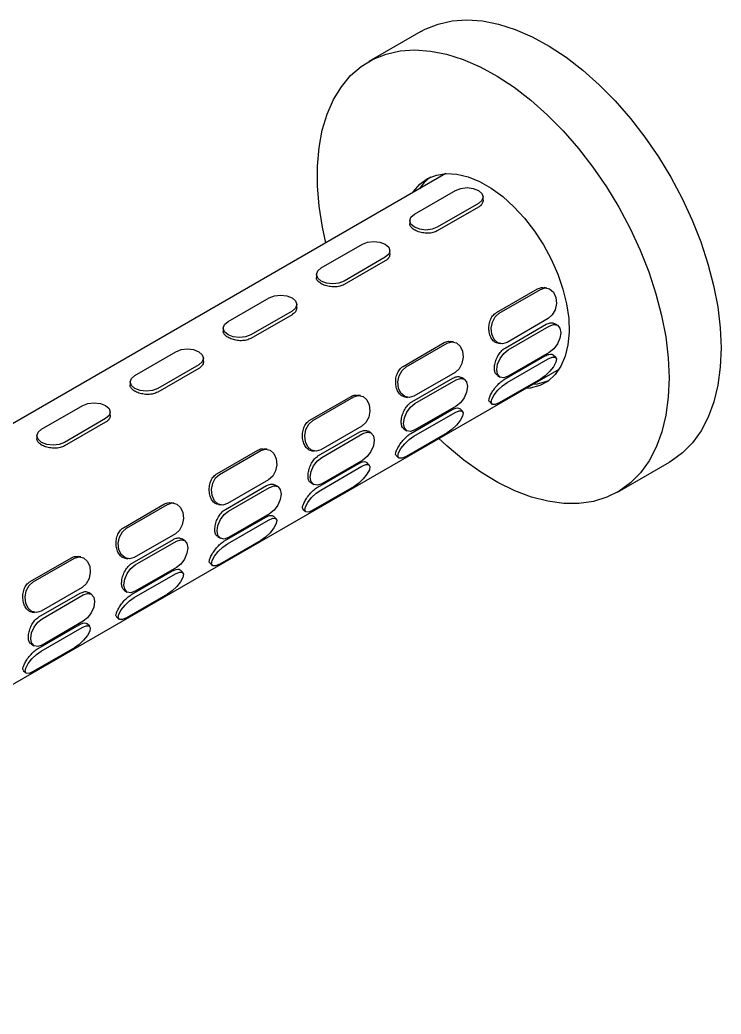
# Model space of a CAD drawing. Extents: x 72 to 1049, y 29 to 427.
# Drawn here: x 309.48 to 331.18, y 206.64 to 237.44 of the extents above; entities that cross this region are included whole.
import ezdxf

# ---------------------------------------------------------------- set-up
doc = ezdxf.new("R2010")
doc.units = 0
doc.header["$LTSCALE"] = 23.1
doc.header["$MEASUREMENT"] = 0
doc.layers.get('0').update_dxf_attribs({"linetype": 'CONTINUOUS'})

msp = doc.modelspace()

# ---------------------------------------------------------------- linework, layer by layer
at = {"color": 7, "linetype": 'Continuous', "lineweight": 25}
for p, q in [((321.88584, 237.07862), (320.27574, 236.14913)), ((322.66504, 232.67883), (288.06465, 212.70445)), ((321.6903, 231.42311), (322.96309, 232.15787)), ((323.81667, 231.85769), (323.81665, 231.95396)), ((323.6702, 231.74985), (322.39741, 231.01509)), ((323.67022, 231.63888), (322.39743, 230.90411)), ((321.54385, 231.219), (321.54387, 231.12273)), ((318.80531, 229.75763), (320.0781, 230.4924)), ((320.7852, 230.08438), (319.51241, 229.34961)), ((320.93167, 230.19222), (320.93165, 230.28849)), ((320.78523, 229.9734), (319.51243, 229.23864)), ((318.65886, 229.55353), (318.65888, 229.45726)), ((325.78649, 229.13317), (325.70282, 229.14628)), ((315.92031, 228.09216), (317.1931, 228.82693)), ((324.22501, 228.37205), (325.4978, 229.10681)), ((324.3153, 228.3579), (325.5881, 229.09266)), ((318.04667, 228.52675), (318.04666, 228.62302)), ((317.90021, 228.41891), (316.62742, 227.68414)), ((317.90023, 228.30793), (316.62744, 227.57316)), ((324.49384, 227.27411), (325.76663, 228.00888)), ((325.83009, 228.18573), (324.5573, 227.45096)), ((324.58994, 227.21866), (325.86273, 227.95343)), ((326.1127, 227.97819), (326.02927, 228.02633)), ((315.77386, 227.88805), (315.77388, 227.79179)), ((321.34002, 226.70657), (322.61281, 227.44134)), ((321.43031, 226.69242), (322.7031, 227.42719)), ((322.9015, 227.4677), (322.81783, 227.48081)), ((324.27523, 227.42357), (324.3589, 227.41046)), ((313.03531, 226.42669), (314.30811, 227.16146)), ((324.46724, 226.29741), (325.74003, 227.03218)), ((325.86289, 227.1368), (324.5901, 226.40203)), ((326.06256, 226.98223), (325.98703, 227.05756)), ((315.01521, 226.75344), (313.74242, 226.01867)), ((315.16168, 226.86128), (315.16166, 226.95754)), ((324.55754, 226.20735), (325.83033, 226.94212)), ((291.56436, 206.64211), (326.16476, 226.61649)), ((315.01524, 226.64246), (313.74244, 225.90769)), ((322.94509, 226.52026), (321.6723, 225.78549)), ((323.22771, 226.31272), (323.14428, 226.36086)), ((324.25669, 226.42542), (324.34012, 226.37727)), ((312.88887, 226.22258), (312.88889, 226.12631)), ((321.60884, 225.60864), (322.88164, 226.34341)), ((321.70494, 225.55319), (322.97773, 226.28796)), ((325.58864, 226.31428), (324.31585, 225.57952)), ((325.8252, 226.25443), (325.77799, 226.23436)), ((318.45502, 225.0411), (319.72781, 225.77587)), ((318.54531, 225.02695), (319.8181, 225.76172)), ((320.0165, 225.80222), (319.93283, 225.81533)), ((321.39023, 225.75809), (321.4739, 225.74498)), ((310.15032, 224.76122), (311.42311, 225.49598)), ((322.97789, 225.47133), (321.7051, 224.73656)), ((324.00809, 225.61473), (324.08362, 225.5394)), ((312.27668, 225.1958), (312.27666, 225.29207)), ((321.58224, 224.63194), (322.85503, 225.36671)), ((321.67255, 224.54188), (322.94534, 225.27665)), ((323.17756, 225.31676), (323.10203, 225.39209)), ((312.13022, 225.08796), (310.85743, 224.3532)), ((312.13024, 224.97698), (310.85745, 224.24222)), ((320.0601, 224.85478), (318.78731, 224.12002)), ((310.00387, 224.55711), (310.00389, 224.46084)), ((318.72385, 223.94317), (319.99664, 224.67794)), ((318.81994, 223.88772), (320.09274, 224.62249)), ((320.34271, 224.64724), (320.25928, 224.69538)), ((321.3717, 224.75994), (321.45512, 224.7118)), ((322.70364, 224.64881), (321.43085, 223.91404)), ((315.57002, 223.37563), (316.84282, 224.11039)), ((315.66032, 223.36148), (316.93311, 224.09625)), ((317.13151, 224.13675), (317.04784, 224.14986)), ((318.50524, 224.09262), (318.58891, 224.07951)), ((321.12309, 223.94926), (321.19863, 223.87393)), ((318.69724, 222.96647), (319.97004, 223.70123)), ((318.78755, 222.87641), (320.06034, 223.61117)), ((320.0929, 223.80585), (318.8201, 223.07109)), ((320.29257, 223.65129), (320.21704, 223.72662)), ((327.97511, 222.81197), (329.58522, 223.74147)), ((315.83885, 222.2777), (317.11165, 223.01246)), ((317.1751, 223.18931), (315.90231, 222.45454)), ((317.45772, 222.98177), (317.37429, 223.02991)), ((318.4867, 223.09447), (318.57013, 223.04633)), ((319.81865, 222.98334), (318.54586, 222.24857)), ((315.93495, 222.22225), (317.20774, 222.95701)), ((312.68503, 221.71015), (313.95782, 222.44492)), ((312.77532, 221.69601), (314.04811, 222.43077)), ((314.24651, 222.47128), (314.16284, 222.48439)), ((315.62024, 222.42715), (315.70391, 222.41404)), ((317.2079, 222.14038), (315.93511, 221.40561)), ((317.40757, 221.98582), (317.33204, 222.06114)), ((318.2381, 222.28378), (318.31363, 222.20846)), ((315.81225, 221.30099), (317.08504, 222.03576)), ((315.90256, 221.21093), (317.17535, 221.9457)), ((314.29011, 221.52384), (313.01732, 220.78907)), ((312.95386, 220.61222), (314.22665, 221.34699)), ((313.04995, 220.55677), (314.32274, 221.29154)), ((314.57272, 221.3163), (314.48929, 221.36444)), ((315.6017, 221.429), (315.68513, 221.38086)), ((316.93365, 221.31787), (315.66086, 220.5831)), ((311.36152, 220.80581), (311.27785, 220.81892)), ((309.80003, 220.04468), (311.07282, 220.77945)), ((309.89032, 220.03053), (311.16312, 220.7653)), ((312.73525, 220.76168), (312.81892, 220.74857)), ((315.3531, 220.61831), (315.42863, 220.54298)), ((312.92725, 219.63552), (314.20004, 220.37029)), ((313.01756, 219.54546), (314.29035, 220.28023)), ((314.3229, 220.47491), (313.05011, 219.74014)), ((314.52258, 220.32034), (314.44705, 220.39567)), ((310.06886, 218.94675), (311.34165, 219.68152)), ((311.40511, 219.85837), (310.13232, 219.1236)), ((310.16496, 218.8913), (311.43775, 219.62607)), ((311.68772, 219.65083), (311.6043, 219.69897)), ((312.71671, 219.76352), (312.80014, 219.71538)), ((314.04866, 219.65239), (312.77587, 218.91763)), ((309.85025, 219.0962), (309.93392, 219.08309)), ((310.04226, 217.97005), (311.31505, 218.70482)), ((311.43791, 218.80944), (310.16512, 218.07467)), ((311.63758, 218.65487), (311.56205, 218.7302)), ((312.46811, 218.95284), (312.54364, 218.87751)), ((310.13256, 217.87999), (311.40536, 218.61475)), ((309.83171, 218.09805), (309.91514, 218.04991)), ((311.16366, 217.98692), (309.89087, 217.25215)), ((309.58311, 217.28737), (309.65864, 217.21204))]:
    msp.add_line(p, q, dxfattribs=at)
at = {"color": 7, "linetype": 'Continuous', "lineweight": 25, "flags": 128}
for points in [[(321.88584, 237.07862), (322.01984, 237.15077), (322.4213, 237.31168), (322.85369, 237.40815), (323.31299, 237.43928), (323.79491, 237.40478), (324.29495, 237.30497), (324.80844, 237.14079), (325.33059, 236.91376), (325.85651, 236.62601), (326.38131, 236.28022), (326.90008, 235.87963), (327.40797, 235.42796), (327.90025, 234.92945), (328.37232, 234.38874), (328.81977, 233.81088), (329.23842, 233.20127), (329.62437, 232.56559), (329.974, 231.9098), (330.28407, 231.23999), (330.55166, 230.56244), (330.77429, 229.88347), (330.94988, 229.20941), (331.07677, 228.54657), (331.1538, 227.90112), (331.18024, 227.2791), (331.15584, 226.68631), (331.08084, 226.12828), (330.95593, 225.61024), (330.78227, 225.13701), (330.5615, 224.71301), (330.29567, 224.3422), (329.98726, 224.02805), (329.63915, 223.77349), (329.58522, 223.74147)], [(318.946, 230.53188), (318.84146, 231.01439), (318.73938, 231.66931), (318.68758, 232.30378), (318.68656, 232.9119), (318.73632, 233.48798), (318.8364, 234.02664), (318.98585, 234.52286), (319.1833, 234.972), (319.42689, 235.36986), (319.71434, 235.71274), (320.04298, 235.99743), (320.40974, 236.22128), (320.81119, 236.38219), (321.24359, 236.47866), (321.70289, 236.50979), (322.18481, 236.47529), (322.68485, 236.37548), (323.19834, 236.2113), (323.72049, 235.98427), (324.24641, 235.69652), (324.77121, 235.35073), (325.28998, 234.95013), (325.79787, 234.49847), (326.29015, 233.99996), (326.76222, 233.45925), (327.20967, 232.88139), (327.62832, 232.27177), (328.01427, 231.6361), (328.3639, 230.9803), (328.67397, 230.3105), (328.94156, 229.63295), (329.16419, 228.95398), (329.33977, 228.27992), (329.46667, 227.61707), (329.5437, 226.97163), (329.57014, 226.3496), (329.54574, 225.75681), (329.47074, 225.19879), (329.34582, 224.68075), (329.17217, 224.20751), (328.9514, 223.78352), (328.68556, 223.41271), (328.37715, 223.09856), (328.02905, 222.84399), (327.64449, 222.65139), (327.64449, 222.65139)], [(321.62934, 232.08093), (321.65594, 232.1207), (321.85591, 232.35105), (322.09561, 232.52296), (322.37036, 232.63309), (322.67484, 232.67929), (323.0031, 232.66067), (323.34876, 232.57758), (323.7051, 232.43164), (324.06517, 232.2257), (324.42197, 231.96377), (324.76855, 231.65093), (325.09817, 231.29328), (325.40441, 230.89779), (325.68131, 230.47214), (325.92348, 230.02463), (326.12621, 229.56396), (326.28556, 229.0991), (326.39841, 228.6391), (326.46258, 228.19292), (326.47681, 227.76922), (326.44083, 227.37627), (326.35534, 227.02172), (326.222, 226.71245), (326.0434, 226.4545), (325.82304, 226.25288), (325.56518, 226.11151), (325.56518, 226.11151)], [(322.96309, 232.15787), (323.12531, 232.22045), (323.31665, 232.24244), (323.50799, 232.2205), (323.6702, 232.15797), (323.77859, 232.06436), (323.81665, 231.95393), (323.77859, 231.84349), (323.6702, 231.74985)], [(322.39741, 231.01509), (322.2352, 230.95251), (322.04385, 230.93052), (321.85251, 230.95246), (321.6903, 231.01499), (321.58191, 231.1086), (321.54385, 231.21903), (321.58191, 231.32947), (321.6903, 231.42311)], [(320.0781, 230.4924), (320.24031, 230.55498), (320.43165, 230.57697), (320.62299, 230.55503), (320.7852, 230.49249), (320.89359, 230.39889), (320.93165, 230.28846), (320.89359, 230.17802), (320.7852, 230.08438)], [(319.51241, 229.34961), (319.3502, 229.28704), (319.15886, 229.26505), (318.96752, 229.28699), (318.80531, 229.34952), (318.69692, 229.44313), (318.65886, 229.55356), (318.69692, 229.664), (318.80531, 229.75763)], [(325.5881, 229.09266), (325.7326, 229.13625), (325.87353, 229.10417), (325.98943, 229.0013), (326.06265, 228.8433), (326.08204, 228.65423), (326.04465, 228.46287), (325.95618, 228.29835), (325.83009, 228.18573)], [(317.1931, 228.82693), (317.35531, 228.88951), (317.54666, 228.9115), (317.738, 228.88956), (317.90021, 228.82702), (318.0086, 228.73341), (318.04666, 228.62298), (318.0086, 228.51254), (317.90021, 228.41891)], [(324.5573, 227.45096), (324.41279, 227.40737), (324.27186, 227.43946), (324.15596, 227.54233), (324.08275, 227.70033), (324.06336, 227.8894), (324.10074, 228.08076), (324.18921, 228.24527), (324.3153, 228.3579)], [(316.62742, 227.68414), (316.46521, 227.62156), (316.27386, 227.59957), (316.08252, 227.62151), (315.92031, 227.68405), (315.81192, 227.77766), (315.77386, 227.88809), (315.81192, 227.99853), (315.92031, 228.09216)], [(325.86273, 227.95343), (325.99803, 228.00046), (326.11275, 227.97816), (326.18942, 227.88994), (326.21636, 227.74922), (326.18948, 227.57742), (326.11286, 227.40071), (325.99818, 227.24599), (325.86289, 227.1368)], [(322.7031, 227.42719), (322.84761, 227.47078), (322.98854, 227.4387), (323.10443, 227.33582), (323.17765, 227.17783), (323.19704, 226.98876), (323.15966, 226.7974), (323.07118, 226.63288), (322.94509, 226.52026)], [(314.30811, 227.16146), (314.47032, 227.22403), (314.66166, 227.24602), (314.853, 227.22408), (315.01521, 227.16155), (315.1236, 227.06794), (315.16166, 226.95751), (315.1236, 226.84707), (315.01521, 226.75344)], [(324.5901, 226.40203), (324.45479, 226.35501), (324.34007, 226.3773), (324.26341, 226.46553), (324.23646, 226.60625), (324.26334, 226.77804), (324.33996, 226.95475), (324.45464, 227.10948), (324.58994, 227.21866)], [(325.83033, 226.94212), (325.95643, 226.99633), (326.04494, 226.9945), (326.08237, 226.9369), (326.06304, 226.8323), (325.98988, 226.69664), (325.87404, 226.55055), (325.73314, 226.41629), (325.58864, 226.31428)], [(321.6723, 225.78549), (321.52779, 225.7419), (321.38686, 225.77399), (321.27097, 225.87686), (321.19775, 226.03486), (321.17836, 226.22393), (321.21575, 226.41529), (321.30422, 226.5798), (321.43031, 226.69242)], [(313.74242, 226.01867), (313.58021, 225.95609), (313.38887, 225.9341), (313.19753, 225.95604), (313.03531, 226.01858), (312.92693, 226.11218), (312.88887, 226.22261), (312.92693, 226.33305), (313.03531, 226.42669)], [(322.97773, 226.28796), (323.11304, 226.33498), (323.22776, 226.31269), (323.30442, 226.22446), (323.33137, 226.08374), (323.30448, 225.91195), (323.22787, 225.73524), (323.11318, 225.58051), (322.97789, 225.47133)], [(324.31585, 225.57952), (324.18975, 225.52531), (324.10124, 225.52714), (324.06381, 225.58474), (324.08314, 225.68933), (324.1563, 225.825), (324.27215, 225.97108), (324.41304, 226.10535), (324.55754, 226.20735)], [(325.56518, 226.11151), (325.27486, 226.03316), (325.12906, 226.01859)], [(325.77799, 226.23436), (325.48766, 226.15601), (325.34186, 226.14144)], [(319.8181, 225.76172), (319.96261, 225.80531), (320.10354, 225.77322), (320.21944, 225.67035), (320.29265, 225.51235), (320.31205, 225.32328), (320.27466, 225.13192), (320.18619, 224.96741), (320.0601, 224.85478)], [(311.42311, 225.49598), (311.58532, 225.55856), (311.77666, 225.58055), (311.96801, 225.55861), (312.13022, 225.49608), (312.2386, 225.40247), (312.27666, 225.29204), (312.2386, 225.1816), (312.13022, 225.08796)], [(321.7051, 224.73656), (321.56979, 224.68953), (321.45508, 224.71183), (321.37841, 224.80005), (321.35147, 224.94077), (321.37835, 225.11257), (321.45496, 225.28928), (321.56965, 225.444), (321.70494, 225.55319)], [(322.94534, 225.27665), (323.07144, 225.33086), (323.15994, 225.32902), (323.19738, 225.27142), (323.17804, 225.16683), (323.10489, 225.03116), (322.98904, 224.88508), (322.84814, 224.75081), (322.70364, 224.64881)], [(318.78731, 224.12002), (318.6428, 224.07643), (318.50187, 224.10851), (318.38597, 224.21138), (318.31276, 224.36938), (318.29336, 224.55845), (318.33075, 224.74981), (318.41922, 224.91433), (318.54531, 225.02695)], [(310.85743, 224.3532), (310.69521, 224.29062), (310.50387, 224.26863), (310.31253, 224.29057), (310.15032, 224.3531), (310.04193, 224.44671), (310.00387, 224.55714), (310.04193, 224.66758), (310.15032, 224.76122)], [(320.09274, 224.62249), (320.22804, 224.66951), (320.34276, 224.64722), (320.41943, 224.55899), (320.44637, 224.41827), (320.41949, 224.24648), (320.34287, 224.06977), (320.22819, 223.91504), (320.0929, 223.80585)], [(321.43085, 223.91404), (321.30475, 223.85983), (321.21625, 223.86167), (321.17881, 223.91926), (321.19815, 224.02386), (321.2713, 224.15953), (321.38715, 224.30561), (321.52805, 224.43988), (321.67255, 224.54188)], [(327.64449, 222.65139), (327.22708, 222.52255), (326.78071, 222.45868), (326.30955, 222.46037), (325.818, 222.5276), (325.31064, 222.65975), (324.79222, 222.85558), (324.26757, 223.11327), (323.74159, 223.43041), (323.2192, 223.80404), (322.70527, 224.23067), (322.42588, 224.48846)], [(316.93311, 224.09625), (317.07762, 224.13984), (317.21855, 224.10775), (317.33444, 224.00488), (317.40766, 223.84688), (317.42705, 223.65781), (317.38966, 223.46645), (317.30119, 223.30194), (317.1751, 223.18931)], [(318.8201, 223.07109), (318.6848, 223.02406), (318.57008, 223.04636), (318.49341, 223.13458), (318.46647, 223.2753), (318.49335, 223.44709), (318.56997, 223.6238), (318.68465, 223.77853), (318.81994, 223.88772)], [(320.06034, 223.61117), (320.18644, 223.66538), (320.27495, 223.66355), (320.31238, 223.60595), (320.29305, 223.50136), (320.21989, 223.36569), (320.10404, 223.21961), (319.96315, 223.08534), (319.81865, 222.98334)], [(315.90231, 222.45454), (315.7578, 222.41096), (315.61687, 222.44304), (315.50098, 222.54591), (315.42776, 222.70391), (315.40837, 222.89298), (315.44576, 223.08434), (315.53423, 223.24885), (315.66032, 223.36148)], [(317.20774, 222.95701), (317.34305, 223.00404), (317.45776, 222.98174), (317.53443, 222.89352), (317.56137, 222.7528), (317.53449, 222.58101), (317.45788, 222.4043), (317.34319, 222.24957), (317.2079, 222.14038)], [(318.54586, 222.24857), (318.41976, 222.19436), (318.33125, 222.19619), (318.29382, 222.25379), (318.31315, 222.35839), (318.38631, 222.49405), (318.50216, 222.64014), (318.64305, 222.7744), (318.78755, 222.87641)], [(314.04811, 222.43077), (314.19262, 222.47436), (314.33355, 222.44228), (314.44945, 222.33941), (314.52266, 222.18141), (314.54205, 221.99234), (314.50467, 221.80098), (314.4162, 221.63646), (314.29011, 221.52384)], [(315.93511, 221.40561), (315.7998, 221.35859), (315.68508, 221.38088), (315.60842, 221.46911), (315.58147, 221.60983), (315.60836, 221.78162), (315.68497, 221.95833), (315.79966, 222.11306), (315.93495, 222.22225)], [(317.17535, 221.9457), (317.30145, 221.99991), (317.38995, 221.99808), (317.42739, 221.94048), (317.40805, 221.83589), (317.33489, 221.70022), (317.21905, 221.55413), (317.07815, 221.41987), (316.93365, 221.31787)], [(313.01732, 220.78907), (312.87281, 220.74548), (312.73188, 220.77757), (312.61598, 220.88044), (312.54276, 221.03844), (312.52337, 221.22751), (312.56076, 221.41887), (312.64923, 221.58338), (312.77532, 221.69601)], [(314.32274, 221.29154), (314.45805, 221.33857), (314.57277, 221.31627), (314.64943, 221.22805), (314.67638, 221.08733), (314.6495, 220.91553), (314.57288, 220.73882), (314.4582, 220.5841), (314.3229, 220.47491)], [(315.66086, 220.5831), (315.53476, 220.52889), (315.44626, 220.53072), (315.40882, 220.58832), (315.42815, 220.69291), (315.50131, 220.82858), (315.61716, 220.97467), (315.75806, 221.10893), (315.90256, 221.21093)], [(311.16312, 220.7653), (311.30763, 220.80889), (311.44856, 220.77681), (311.56445, 220.67393), (311.63767, 220.51594), (311.65706, 220.32687), (311.61967, 220.13551), (311.5312, 219.97099), (311.40511, 219.85837)], [(313.05011, 219.74014), (312.91481, 219.69312), (312.80009, 219.71541), (312.72342, 219.80364), (312.69648, 219.94436), (312.72336, 220.11615), (312.79998, 220.29286), (312.91466, 220.44759), (313.04995, 220.55677)], [(314.29035, 220.28023), (314.41645, 220.33444), (314.50496, 220.33261), (314.54239, 220.27501), (314.52306, 220.17041), (314.4499, 220.03475), (314.33405, 219.88866), (314.19316, 219.7544), (314.04866, 219.65239)], [(310.13232, 219.1236), (309.98781, 219.08001), (309.84688, 219.1121), (309.73099, 219.21497), (309.65777, 219.37296), (309.63838, 219.56204), (309.67576, 219.75339), (309.76424, 219.91791), (309.89032, 220.03053)], [(311.43775, 219.62607), (311.57305, 219.67309), (311.68777, 219.6508), (311.76444, 219.56257), (311.79138, 219.42185), (311.7645, 219.25006), (311.68789, 219.07335), (311.5732, 218.91862), (311.43791, 218.80944)], [(312.77587, 218.91763), (312.64976, 218.86342), (312.56126, 218.86525), (312.52383, 218.92285), (312.54316, 219.02744), (312.61632, 219.16311), (312.73216, 219.30919), (312.87306, 219.44346), (313.01756, 219.54546)], [(310.16512, 218.07467), (310.02981, 218.02764), (309.91509, 218.04994), (309.83843, 218.13816), (309.81148, 218.27888), (309.83837, 218.45068), (309.91498, 218.62739), (310.02966, 218.78211), (310.16496, 218.8913)], [(311.40536, 218.61475), (311.53146, 218.66897), (311.61996, 218.66713), (311.6574, 218.60953), (311.63806, 218.50494), (311.5649, 218.36927), (311.44906, 218.22319), (311.30816, 218.08892), (311.16366, 217.98692)], [(309.89087, 217.25215), (309.76477, 217.19794), (309.67626, 217.19978), (309.63883, 217.25737), (309.65816, 217.36197), (309.73132, 217.49764), (309.84717, 217.64372), (309.98807, 217.77799), (310.13256, 217.87999)]]:
    msp.add_lwpolyline(points, dxfattribs=at)
at = {"color": 7, "linetype": 'Continuous', "lineweight": 25}
msp.add_arc((322.97717, 231.47955), 1.3464, 126.214387, 147.458779, dxfattribs=at)
for points, knots in [([(323.81621, 231.85774), (323.81103, 231.82261), (323.80057, 231.75175), (323.7345, 231.67922), (323.68327, 231.64706), (323.67022, 231.63888)], [0, 0, 0, 0, 0.42287365, 0.85304455, 1, 1, 1, 1]), ([(322.39743, 230.90411), (322.35403, 230.88418), (322.26724, 230.84434), (322.10165, 230.82748), (321.93185, 230.84258), (321.77386, 230.88764), (321.64501, 230.95442), (321.56779, 231.03451), (321.53487, 231.09318), (321.54418, 231.12221), (321.54433, 231.12269)], [0, 0, 0, 0, 0.14219434, 0.28435336, 0.42742746, 0.57111197, 0.71380958, 0.85547733, 0.99764592, 1, 1, 1, 1]), ([(320.93121, 230.19227), (320.92603, 230.15714), (320.91557, 230.08628), (320.8495, 230.01375), (320.79827, 229.98159), (320.78523, 229.9734)], [0, 0, 0, 0, 0.42287365, 0.85304455, 1, 1, 1, 1]), ([(319.51243, 229.23864), (319.46903, 229.21871), (319.38225, 229.17887), (319.21666, 229.16201), (319.04686, 229.1771), (318.88886, 229.22217), (318.76001, 229.28895), (318.68279, 229.36904), (318.64988, 229.4277), (318.65918, 229.45674), (318.65933, 229.45722)], [0, 0, 0, 0, 0.14219434, 0.28435336, 0.42742746, 0.57111197, 0.71380958, 0.85547733, 0.99764592, 1, 1, 1, 1]), ([(325.4978, 229.10681), (325.53932, 229.12643), (325.60604, 229.15795), (325.67567, 229.14468), (325.70197, 229.13967)], [0, 0, 0, 0, 0.6223167, 1, 1, 1, 1]), ([(318.04622, 228.52679), (318.04104, 228.49166), (318.03058, 228.4208), (317.96451, 228.34828), (317.91328, 228.31612), (317.90023, 228.30793)], [0, 0, 0, 0, 0.42287365, 0.85304455, 1, 1, 1, 1]), ([(324.27609, 227.43018), (324.26068, 227.4309), (324.20581, 227.43345), (324.12521, 227.49526), (324.04592, 227.60788), (323.99886, 227.75911), (323.98787, 227.92684), (324.01536, 228.09422), (324.08135, 228.24189), (324.1593, 228.33037), (324.21167, 228.36359), (324.22501, 228.37205)], [0, 0, 0, 0, 0.0505475, 0.18001138, 0.31002761, 0.43915082, 0.56734213, 0.69598664, 0.82577524, 0.95563662, 1, 1, 1, 1]), ([(325.76663, 228.00888), (325.80635, 228.02629), (325.88577, 228.06111), (325.97867, 228.05785), (326.01631, 228.02844), (326.02593, 228.02093)], [0, 0, 0, 0, 0.42677828, 0.85345053, 1, 1, 1, 1]), ([(316.62744, 227.57316), (316.58404, 227.55324), (316.49725, 227.51339), (316.33166, 227.49654), (316.16186, 227.51163), (316.00387, 227.5567), (315.87502, 227.62348), (315.7978, 227.70357), (315.76488, 227.76223), (315.77419, 227.79127), (315.77434, 227.79174)], [0, 0, 0, 0, 0.14219434, 0.28435336, 0.42742746, 0.57111197, 0.71380958, 0.85547733, 0.99764592, 1, 1, 1, 1]), ([(322.61281, 227.44134), (322.65433, 227.46096), (322.72104, 227.49248), (322.79067, 227.47921), (322.81697, 227.4742)], [0, 0, 0, 0, 0.6223167, 1, 1, 1, 1]), ([(324.26004, 226.43082), (324.24333, 226.4403), (324.20115, 226.46423), (324.1685, 226.55646), (324.16171, 226.6896), (324.19021, 226.84521), (324.25077, 227.00349), (324.34022, 227.14593), (324.42734, 227.23259), (324.48034, 227.26569), (324.49384, 227.27411)], [0, 0, 0, 0, 0.09420531, 0.23782682, 0.38046187, 0.5220675, 0.66417377, 0.80754384, 0.9509943, 1, 1, 1, 1]), ([(325.74003, 227.03218), (325.7785, 227.05076), (325.85542, 227.08792), (325.94244, 227.09141), (325.97109, 227.06452), (325.983, 227.05333)], [0, 0, 0, 0, 0.36873028, 0.73736895, 1, 1, 1, 1]), ([(315.16122, 226.86132), (315.15604, 226.82619), (315.14558, 226.75533), (315.07951, 226.68281), (315.02828, 226.65065), (315.01524, 226.64246)], [0, 0, 0, 0, 0.42287365, 0.85304455, 1, 1, 1, 1]), ([(321.39109, 225.76471), (321.37568, 225.76542), (321.32081, 225.76798), (321.24021, 225.82979), (321.16093, 225.94241), (321.11387, 226.09363), (321.10287, 226.26137), (321.13037, 226.42875), (321.19635, 226.57642), (321.2743, 226.6649), (321.32668, 226.69811), (321.34002, 226.70657)], [0, 0, 0, 0, 0.0505475, 0.18001138, 0.31002761, 0.43915082, 0.56734213, 0.69598664, 0.82577524, 0.95563662, 1, 1, 1, 1]), ([(322.88164, 226.34341), (322.92135, 226.36082), (323.00078, 226.39563), (323.09368, 226.39238), (323.13131, 226.36297), (323.14093, 226.35545)], [0, 0, 0, 0, 0.42677828, 0.85345053, 1, 1, 1, 1]), ([(313.74244, 225.90769), (313.69904, 225.88777), (313.61225, 225.84792), (313.44667, 225.83106), (313.27687, 225.84616), (313.11887, 225.89122), (312.99002, 225.958), (312.9128, 226.03809), (312.87989, 226.09676), (312.88919, 226.1258), (312.88934, 226.12627)], [0, 0, 0, 0, 0.142194342, 0.284353359, 0.427427464, 0.571111972, 0.713809585, 0.855477327, 0.997645922, 1, 1, 1, 1]), ([(324.01211, 225.61896), (324.00772, 225.62097), (323.98822, 225.62985), (323.99288, 225.68747), (324.0259, 225.78713), (324.09456, 225.91384), (324.18918, 226.04884), (324.30313, 226.17566), (324.3999, 226.2564), (324.45357, 226.28909), (324.46724, 226.29741)], [0, 0, 0, 0, 0.04408822, 0.19565623, 0.34618319, 0.49562378, 0.6455927, 0.79689535, 0.94828284, 1, 1, 1, 1]), ([(319.72781, 225.77587), (319.76933, 225.79548), (319.83605, 225.82701), (319.90568, 225.81374), (319.93198, 225.80872)], [0, 0, 0, 0, 0.622316696, 1, 1, 1, 1]), ([(321.37504, 224.76535), (321.35833, 224.77482), (321.31615, 224.79875), (321.28351, 224.89099), (321.27671, 225.02412), (321.30522, 225.17974), (321.36577, 225.33802), (321.45522, 225.48046), (321.54234, 225.56712), (321.59535, 225.60021), (321.60884, 225.60864)], [0, 0, 0, 0, 0.09420531, 0.23782682, 0.38046187, 0.5220675, 0.66417377, 0.80754384, 0.9509943, 1, 1, 1, 1]), ([(312.27623, 225.19585), (312.27104, 225.16072), (312.26059, 225.08986), (312.19452, 225.01733), (312.14328, 224.98517), (312.13024, 224.97698)], [0, 0, 0, 0, 0.42287365, 0.85304455, 1, 1, 1, 1]), ([(322.85503, 225.36671), (322.8935, 225.38529), (322.97043, 225.42244), (323.05744, 225.42593), (323.08609, 225.39904), (323.09801, 225.38785)], [0, 0, 0, 0, 0.36873028, 0.73736895, 1, 1, 1, 1]), ([(318.5061, 224.09923), (318.49069, 224.09995), (318.43582, 224.1025), (318.35522, 224.16432), (318.27593, 224.27694), (318.22887, 224.42816), (318.21788, 224.5959), (318.24537, 224.76327), (318.31135, 224.91094), (318.38931, 224.99942), (318.44168, 225.03264), (318.45502, 225.0411)], [0, 0, 0, 0, 0.0505475, 0.18001138, 0.31002761, 0.43915082, 0.56734213, 0.69598664, 0.82577524, 0.95563662, 1, 1, 1, 1]), ([(319.99664, 224.67794), (320.03636, 224.69535), (320.11578, 224.73016), (320.20868, 224.72691), (320.24632, 224.6975), (320.25594, 224.68998)], [0, 0, 0, 0, 0.42677828, 0.85345053, 1, 1, 1, 1]), ([(321.12712, 223.95349), (321.12272, 223.95549), (321.10323, 223.96438), (321.10789, 224.02199), (321.1409, 224.12165), (321.20957, 224.24837), (321.30419, 224.38336), (321.41814, 224.51019), (321.51491, 224.59093), (321.56857, 224.62362), (321.58224, 224.63194)], [0, 0, 0, 0, 0.04408822, 0.19565623, 0.34618319, 0.49562378, 0.6455927, 0.79689535, 0.94828284, 1, 1, 1, 1]), ([(310.85745, 224.24222), (310.81405, 224.22229), (310.72726, 224.18245), (310.56167, 224.16559), (310.39187, 224.18069), (310.23387, 224.22575), (310.10502, 224.29253), (310.02781, 224.37262), (309.99489, 224.43129), (310.0042, 224.46032), (310.00435, 224.4608)], [0, 0, 0, 0, 0.14219434, 0.28435336, 0.42742746, 0.57111197, 0.71380958, 0.85547733, 0.99764592, 1, 1, 1, 1]), ([(316.84282, 224.11039), (316.88433, 224.13001), (316.95105, 224.16153), (317.02068, 224.14826), (317.04698, 224.14325)], [0, 0, 0, 0, 0.6223167, 1, 1, 1, 1]), ([(318.49004, 223.09987), (318.47334, 223.10935), (318.43116, 223.13328), (318.39851, 223.22551), (318.39172, 223.35865), (318.42022, 223.51426), (318.48078, 223.67255), (318.57023, 223.81499), (318.65735, 223.90165), (318.71035, 223.93474), (318.72385, 223.94317)], [0, 0, 0, 0, 0.09420531, 0.23782682, 0.38046187, 0.5220675, 0.66417377, 0.80754384, 0.9509943, 1, 1, 1, 1]), ([(319.97004, 223.70123), (320.0085, 223.71982), (320.08543, 223.75697), (320.17245, 223.76046), (320.20109, 223.73357), (320.21301, 223.72238)], [0, 0, 0, 0, 0.36873028, 0.73736895, 1, 1, 1, 1]), ([(315.6211, 222.43376), (315.60569, 222.43448), (315.55082, 222.43703), (315.47022, 222.49884), (315.39093, 222.61146), (315.34388, 222.76269), (315.33288, 222.93043), (315.36038, 223.0978), (315.42636, 223.24547), (315.50431, 223.33395), (315.55669, 223.36717), (315.57002, 223.37563)], [0, 0, 0, 0, 0.0505475, 0.18001138, 0.31002761, 0.43915082, 0.56734213, 0.69598664, 0.82577524, 0.95563662, 1, 1, 1, 1]), ([(317.11165, 223.01246), (317.15136, 223.02987), (317.23079, 223.06469), (317.32369, 223.06144), (317.36132, 223.03203), (317.37094, 223.02451)], [0, 0, 0, 0, 0.42677828, 0.85345053, 1, 1, 1, 1]), ([(318.24212, 222.28802), (318.23773, 222.29002), (318.21823, 222.29891), (318.22289, 222.35652), (318.2559, 222.45618), (318.32457, 222.5829), (318.41919, 222.71789), (318.53314, 222.84472), (318.62991, 222.92546), (318.68358, 222.95814), (318.69724, 222.96647)], [0, 0, 0, 0, 0.04408822, 0.19565623, 0.34618319, 0.49562378, 0.6455927, 0.79689535, 0.94828284, 1, 1, 1, 1]), ([(313.95782, 222.44492), (313.99934, 222.46454), (314.06606, 222.49606), (314.13569, 222.48279), (314.16198, 222.47778)], [0, 0, 0, 0, 0.6223167, 1, 1, 1, 1]), ([(315.60505, 221.4344), (315.58834, 221.44388), (315.54616, 221.46781), (315.51352, 221.56004), (315.50672, 221.69318), (315.53523, 221.84879), (315.59578, 222.00708), (315.68523, 222.14951), (315.77235, 222.23618), (315.82536, 222.26927), (315.83885, 222.2777)], [0, 0, 0, 0, 0.09420531, 0.23782682, 0.38046187, 0.5220675, 0.66417377, 0.80754384, 0.9509943, 1, 1, 1, 1]), ([(317.08504, 222.03576), (317.12351, 222.05434), (317.20044, 222.0915), (317.28745, 222.09499), (317.3161, 222.0681), (317.32802, 222.05691)], [0, 0, 0, 0, 0.368730276, 0.73736895, 1, 1, 1, 1]), ([(312.7361, 220.76829), (312.7207, 220.76901), (312.66583, 220.77156), (312.58522, 220.83337), (312.50594, 220.94599), (312.45888, 221.09722), (312.44789, 221.26495), (312.47538, 221.43233), (312.54136, 221.58), (312.61932, 221.66848), (312.67169, 221.7017), (312.68503, 221.71015)], [0, 0, 0, 0, 0.0505475, 0.18001138, 0.31002761, 0.43915082, 0.56734213, 0.69598664, 0.82577524, 0.95563662, 1, 1, 1, 1]), ([(314.22665, 221.34699), (314.26637, 221.3644), (314.34579, 221.39922), (314.43869, 221.39596), (314.47633, 221.36655), (314.48595, 221.35904)], [0, 0, 0, 0, 0.42677828, 0.85345053, 1, 1, 1, 1]), ([(315.35713, 220.62255), (315.35273, 220.62455), (315.33323, 220.63343), (315.3379, 220.69105), (315.37091, 220.79071), (315.43958, 220.91742), (315.5342, 221.05242), (315.64815, 221.17925), (315.74491, 221.25999), (315.79858, 221.29267), (315.81225, 221.30099)], [0, 0, 0, 0, 0.044088221, 0.195656228, 0.346183192, 0.49562378, 0.6455927, 0.796895351, 0.948282842, 1, 1, 1, 1]), ([(311.07282, 220.77945), (311.11434, 220.79907), (311.18106, 220.83059), (311.25069, 220.81732), (311.27699, 220.81231)], [0, 0, 0, 0, 0.6223167, 1, 1, 1, 1]), ([(312.72005, 219.76893), (312.70335, 219.77841), (312.66117, 219.80234), (312.62852, 219.89457), (312.62172, 220.02771), (312.65023, 220.18332), (312.71079, 220.3416), (312.80023, 220.48404), (312.88735, 220.5707), (312.94036, 220.6038), (312.95386, 220.61222)], [0, 0, 0, 0, 0.09420531, 0.23782682, 0.38046187, 0.5220675, 0.66417377, 0.80754384, 0.9509943, 1, 1, 1, 1]), ([(314.20004, 220.37029), (314.23851, 220.38887), (314.31544, 220.42603), (314.40246, 220.42952), (314.4311, 220.40262), (314.44302, 220.39144)], [0, 0, 0, 0, 0.368730276, 0.73736895, 1, 1, 1, 1]), ([(309.85111, 219.10282), (309.8357, 219.10353), (309.78083, 219.10609), (309.70023, 219.1679), (309.62094, 219.28052), (309.57389, 219.43174), (309.56289, 219.59948), (309.59039, 219.76686), (309.65637, 219.91453), (309.73432, 220.00301), (309.7867, 220.03622), (309.80003, 220.04468)], [0, 0, 0, 0, 0.0505475, 0.18001138, 0.31002761, 0.43915082, 0.56734213, 0.69598664, 0.82577524, 0.95563662, 1, 1, 1, 1]), ([(311.34165, 219.68152), (311.38137, 219.69893), (311.4608, 219.73374), (311.5537, 219.73049), (311.59133, 219.70108), (311.60095, 219.69356)], [0, 0, 0, 0, 0.42677828, 0.85345053, 1, 1, 1, 1]), ([(312.47213, 218.95707), (312.46774, 218.95907), (312.44824, 218.96796), (312.4529, 219.02558), (312.48591, 219.12524), (312.55458, 219.25195), (312.6492, 219.38695), (312.76315, 219.51377), (312.85992, 219.59451), (312.91359, 219.6272), (312.92725, 219.63552)], [0, 0, 0, 0, 0.044088221, 0.195656228, 0.346183192, 0.49562378, 0.6455927, 0.796895351, 0.948282842, 1, 1, 1, 1]), ([(309.83506, 218.10346), (309.81835, 218.11293), (309.77617, 218.13686), (309.74352, 218.2291), (309.73673, 218.36223), (309.76523, 218.51785), (309.82579, 218.67613), (309.91524, 218.81857), (310.00236, 218.90523), (310.05537, 218.93832), (310.06886, 218.94675)], [0, 0, 0, 0, 0.09420531, 0.23782682, 0.38046187, 0.5220675, 0.66417377, 0.80754384, 0.9509943, 1, 1, 1, 1]), ([(311.31505, 218.70482), (311.35352, 218.7234), (311.43045, 218.76055), (311.51746, 218.76404), (311.54611, 218.73715), (311.55803, 218.72596)], [0, 0, 0, 0, 0.36873028, 0.73736895, 1, 1, 1, 1]), ([(309.58713, 217.2916), (309.58274, 217.2936), (309.56324, 217.30249), (309.56791, 217.3601), (309.60092, 217.45976), (309.66958, 217.58648), (309.7642, 217.72147), (309.87816, 217.8483), (309.97492, 217.92904), (310.02859, 217.96173), (310.04226, 217.97005)], [0, 0, 0, 0, 0.04408822, 0.19565623, 0.34618319, 0.49562378, 0.6455927, 0.79689535, 0.94828284, 1, 1, 1, 1])]:
    msp.add_open_spline(points, degree=3, knots=knots, dxfattribs=at)

doc.saveas('drawing.dxf')
